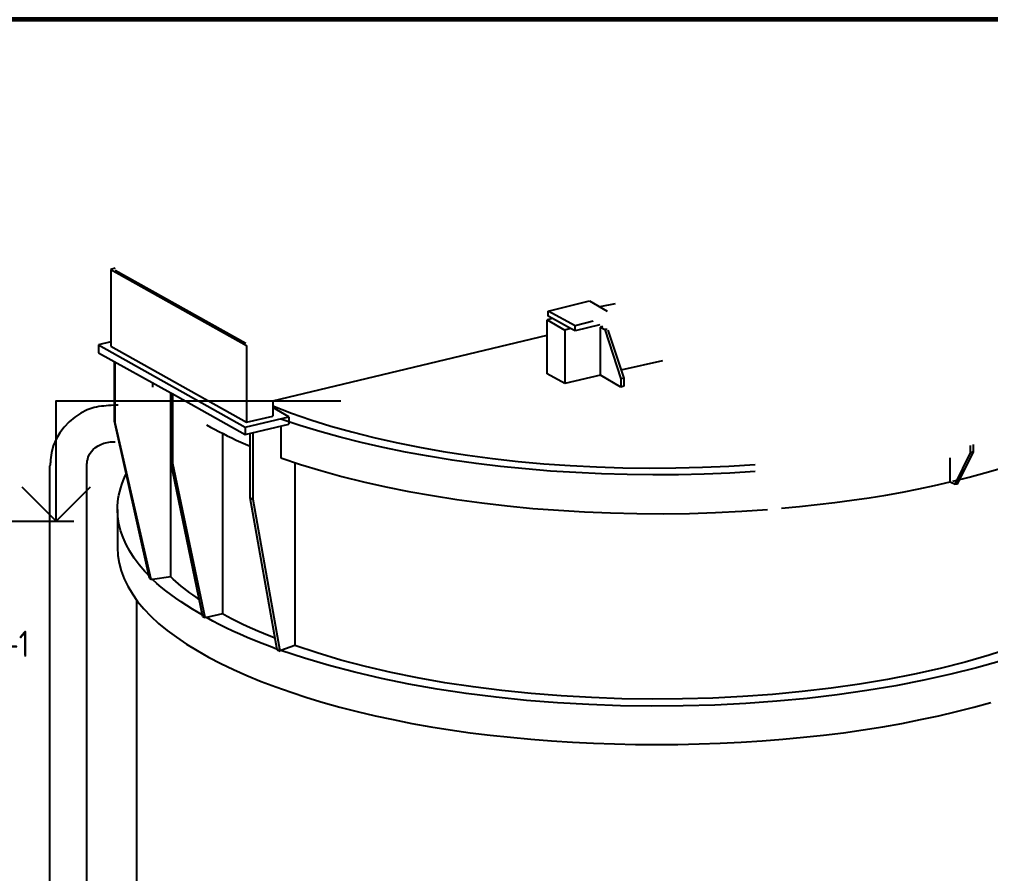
# Model space of a CAD drawing. Header units: metres. Extents: x 20 to 415, y 5 to 292.
# Drawn here: x 146.6 to 229.4, y 219.2 to 292 of the extents above; entities that cross this region are included whole.
import ezdxf

# ---------------------------------------------------------------- set-up
doc = ezdxf.new("R2010")
doc.units = ezdxf.units.M
for name, color, linetype in [('ОБОЗНАЧЕНИЯ', 7, 'Continuous'), ('ОБОРУДОВАНИЕ', 8, 'Continuous'), ('РАМКА', 7, 'Continuous')]:
    doc.layers.add(name, color=color, linetype=linetype)
doc.styles.add('GOST', font='isocpeur.ttf')

msp = doc.modelspace()

# ---------------------------------------------------------------- linework, layer by layer
at = {"layer": 'ОБОЗНАЧЕНИЯ'}
for points in [[(149.754, 249.252), (149.754, 259.509), (173.997, 259.509)], [(146.832, 252.174), (149.754, 249.252), (152.676, 252.174)], [(109.535, 249.252), (151.246, 249.252)]]:
    msp.add_lwpolyline(points, dxfattribs=at)
at = {"layer": 'ОБОРУДОВАНИЕ'}
for points in [[(154.789, 270.823), (154.416, 270.698)], [(154.416, 270.698), (165.978, 264.234)], [(154.416, 270.698), (154.416, 264.171)], [(154.789, 270.636), (165.916, 264.42)], [(191.651, 267.155), (195.195, 268.025)], [(195.195, 268.025), (196.687, 267.155)], [(197.37, 267.777), (196.065, 267.528)], [(192.024, 266.534), (191.589, 266.409)], [(191.589, 261.809), (191.589, 266.409)], [(191.589, 266.409), (193.081, 265.539)], [(191.651, 266.72), (191.651, 267.155)], [(193.951, 265.912), (191.651, 267.155)], [(192.024, 266.534), (191.651, 266.72)], [(193.578, 265.663), (192.024, 266.534)], [(193.578, 265.663), (193.081, 265.539)], [(193.951, 265.477), (193.578, 265.663)], [(195.505, 266.285), (193.951, 265.912)], [(196.065, 265.974), (193.951, 265.477)], [(193.951, 265.477), (193.951, 265.912)], [(196.313, 265.85), (196.127, 265.788)], [(196.127, 265.788), (196.5, 265.601)], [(196.127, 261.685), (196.127, 265.788)], [(196.687, 265.601), (196.5, 265.601)], [(196.5, 265.601), (197.868, 261.374)], [(168.216, 259.509), (191.589, 265.104)], [(193.081, 265.539), (193.081, 261.001)], [(196.749, 265.539), (198.116, 261.436)], [(154.416, 264.544), (153.359, 264.296)], [(153.359, 264.296), (153.359, 263.612)], [(153.359, 264.296), (165.854, 257.271)], [(154.416, 264.171), (165.978, 257.706)], [(165.978, 264.234), (165.978, 257.706)], [(153.359, 263.612), (159.514, 260.193)], [(154.727, 257.769), (154.727, 262.866)], [(154.789, 257.644), (154.789, 262.804)], [(201.411, 262.928), (197.868, 262.12)], [(193.081, 261.001), (191.589, 261.809)], [(196.127, 261.685), (193.081, 261.001)], [(197.868, 260.69), (196.127, 261.685)], [(157.959, 261.063), (157.959, 260.69)], [(198.116, 261.436), (197.868, 261.374)], [(197.868, 261.374), (197.868, 260.69)], [(198.116, 260.752), (197.868, 260.69)], [(198.116, 261.436), (198.116, 260.752)], [(159.514, 260.193), (159.638, 260.131)], [(159.514, 254.288), (159.514, 260.193)], [(159.514, 260.193), (159.638, 260.131)], [(159.638, 260.131), (165.854, 256.65)], [(159.7, 254.163), (159.7, 260.069)], [(155.038, 259.136), (154.833, 259.134), (154.628, 259.129), (154.422, 259.119), (154.217, 259.106), (154.012, 259.09), (153.807, 259.069), (153.602, 259.045), (153.397, 259.017), (153.192, 258.985), (152.986, 258.95), (152.402, 258.744), (151.847, 258.467), (151.327, 258.124), (150.85, 257.723), (150.422, 257.271), (150.051, 256.775), (149.741, 256.24), (149.502, 255.674), (149.338, 255.083), (149.257, 254.474), (149.257, 254.418), (149.256, 254.363), (149.255, 254.308), (149.253, 254.255), (149.249, 254.202), (149.243, 254.152), (149.236, 254.104), (149.225, 254.058), (149.211, 254.016), (149.195, 253.977)], [(159.514, 244.528), (159.514, 259.447)], [(168.216, 259.509), (168.216, 258.204)], [(168.216, 259.074), (169.786, 258.474), (171.433, 257.905), (173.154, 257.367), (174.946, 256.863), (176.803, 256.394), (178.721, 255.959), (180.697, 255.561), (182.725, 255.201), (184.804, 254.88), (186.927, 254.598), (189.105, 254.358), (191.307, 254.159), (193.531, 254.002), (195.771, 253.887), (198.023, 253.814), (200.283, 253.784), (202.545, 253.798), (204.806, 253.854), (207.061, 253.956), (209.305, 254.101)], [(165.854, 257.271), (169.584, 258.142)], [(165.978, 257.706), (168.216, 258.204)], [(169.584, 258.142), (168.216, 258.95)], [(169.584, 258.142), (169.584, 257.52)], [(157.711, 244.404), (154.727, 257.769)], [(154.789, 257.644), (154.727, 257.769)], [(157.835, 244.279), (154.789, 257.644)], [(162.559, 257.458), (162.899, 257.271), (163.246, 257.086), (163.6, 256.9), (163.962, 256.716), (164.331, 256.534), (164.708, 256.353), (165.092, 256.174), (165.484, 255.998), (165.883, 255.825), (166.289, 255.655)], [(165.854, 256.65), (169.584, 257.52)], [(209.305, 253.479), (207.135, 253.351), (204.955, 253.263), (202.767, 253.213), (200.577, 253.203), (198.388, 253.231), (196.205, 253.296), (194.032, 253.398), (191.872, 253.535), (189.731, 253.708), (187.611, 253.915), (185.523, 254.174), (183.475, 254.466), (181.47, 254.792), (179.512, 255.149), (177.603, 255.539), (175.746, 255.96), (173.944, 256.413), (172.201, 256.897), (170.518, 257.411), (168.9, 257.955)], [(168.9, 257.334), (168.9, 254.661)], [(163.927, 256.774), (163.927, 241.358)], [(165.854, 257.271), (165.854, 256.65)], [(166.289, 251.242), (166.289, 256.712)], [(166.538, 251.117), (166.538, 256.774)], [(226.151, 252.671), (227.531, 253.014), (228.873, 253.373), (230.174, 253.747), (231.436, 254.138), (232.655, 254.544), (233.832, 254.968), (234.964, 255.408), (236.052, 255.866), (237.093, 256.342), (238.087, 256.836)], [(152.365, 253.977), (152.367, 254.053), (152.372, 254.132), (152.38, 254.212), (152.391, 254.293), (152.404, 254.373), (152.418, 254.451), (152.435, 254.526), (152.453, 254.598), (152.471, 254.664), (152.489, 254.723), (152.599, 254.956), (152.74, 255.169), (152.908, 255.361), (153.103, 255.531), (153.321, 255.679), (153.559, 255.801), (153.815, 255.899), (154.087, 255.97), (154.371, 256.014), (154.665, 256.028), (154.684, 256.028), (154.702, 256.028), (154.719, 256.028), (154.736, 256.028), (154.751, 256.028), (154.764, 256.028), (154.774, 256.028), (154.782, 256.028), (154.787, 256.028), (154.789, 256.028)], [(227.643, 255.096), (227.643, 255.717)], [(227.892, 255.158), (227.892, 255.779)], [(226.338, 252.423), (227.643, 255.096)], [(226.524, 252.423), (227.892, 255.158)], [(227.892, 255.158), (227.643, 255.096)], [(162.249, 241.109), (159.514, 254.288)], [(159.514, 254.288), (159.7, 254.163)], [(162.435, 241.047), (159.7, 254.163)], [(168.9, 254.661), (170.557, 254.099), (172.283, 253.571), (174.073, 253.077), (175.925, 252.617), (177.836, 252.19), (179.803, 251.796), (181.823, 251.436), (183.893, 251.11), (186.01, 250.817), (188.17, 250.558), (190.346, 250.353), (192.543, 250.185), (194.758, 250.056), (196.984, 249.965), (199.22, 249.913), (201.459, 249.9), (203.697, 249.927), (205.93, 249.993), (208.153, 250.1), (210.362, 250.247)], [(170.081, 254.288), (170.081, 238.685)], [(225.903, 252.609), (225.903, 254.661)], [(149.195, 253.977), (149.195, 189.142)], [(152.365, 187.401), (152.365, 253.977)], [(154.976, 250.247), (154.983, 250.562), (155.006, 250.874), (155.043, 251.183), (155.095, 251.49), (155.162, 251.794), (155.244, 252.096), (155.341, 252.397), (155.453, 252.696), (155.58, 252.995), (155.722, 253.293)], [(211.543, 250.371), (213.067, 250.511), (214.576, 250.67), (216.071, 250.847), (217.547, 251.043), (219.003, 251.257), (220.436, 251.49), (221.845, 251.742), (223.228, 252.012), (224.581, 252.301), (225.903, 252.609)], [(225.903, 252.609), (226.338, 252.423)], [(226.524, 252.423), (226.338, 252.423)], [(168.589, 238.312), (166.289, 251.242)], [(166.289, 251.242), (166.538, 251.117)], [(168.838, 238.188), (166.538, 251.117)], [(157.835, 244.404), (157.302, 244.967), (156.822, 245.537), (156.395, 246.113), (156.023, 246.693), (155.706, 247.279), (155.445, 247.868), (155.241, 248.461), (155.094, 249.055), (155.006, 249.65), (154.976, 250.247)], [(154.976, 250.247), (154.976, 247.015)], [(154.976, 247.015), (155.011, 246.345), (155.117, 245.68), (155.293, 245.019), (155.539, 244.363), (155.854, 243.713), (156.238, 243.067), (156.691, 242.428), (157.212, 241.795), (157.8, 241.169), (158.457, 240.55), (159.195, 239.957), (159.993, 239.373), (160.85, 238.798), (161.765, 238.234), (162.738, 237.683), (163.769, 237.144), (164.858, 236.619), (166.004, 236.11), (167.206, 235.617), (168.465, 235.142), (169.758, 234.685), (171.102, 234.247), (172.492, 233.829), (173.927, 233.43), (175.404, 233.052), (176.92, 232.694), (178.472, 232.357), (180.058, 232.04), (181.676, 231.746), (183.322, 231.474), (185.011, 231.243), (186.721, 231.035), (188.449, 230.849), (190.194, 230.688), (191.955, 230.55), (193.728, 230.436), (195.512, 230.347), (197.306, 230.282), (199.107, 230.244), (200.913, 230.231), (202.722, 230.244), (204.528, 230.282), (206.327, 230.347), (208.117, 230.436), (209.896, 230.55), (211.659, 230.688), (213.406, 230.849), (215.13, 231.035), (216.831, 231.243), (218.505, 231.474), (220.167, 231.746), (221.794, 232.04), (223.385, 232.357), (224.939, 232.694), (226.455, 233.052), (227.931, 233.43), (229.368, 233.829)], [(157.835, 244.279), (157.711, 244.404)], [(157.959, 244.279), (157.835, 244.279)], [(159.514, 244.528), (157.959, 244.279)], [(162.373, 241.171), (161.858, 241.472), (161.359, 241.775), (160.876, 242.082), (160.407, 242.391), (159.957, 242.702), (159.522, 243.016), (159.105, 243.33), (158.705, 243.646), (158.323, 243.962), (157.959, 244.279)], [(161.938, 242.601), (161.662, 242.788), (161.393, 242.975), (161.132, 243.162), (160.879, 243.351), (160.632, 243.542), (160.394, 243.734), (160.162, 243.928), (159.939, 244.125), (159.722, 244.325), (159.514, 244.528)], [(156.592, 242.601), (156.592, 185.039)], [(162.249, 241.109), (162.435, 241.047)], [(162.559, 241.047), (162.435, 241.047)], [(163.927, 241.358), (162.559, 241.047)], [(168.651, 238.312), (167.969, 238.573), (167.302, 238.835), (166.65, 239.099), (166.015, 239.364), (165.396, 239.633), (164.794, 239.905), (164.208, 240.182), (163.64, 240.465), (163.091, 240.752), (162.559, 241.047)], [(168.403, 239.306), (167.905, 239.495), (167.418, 239.687), (166.943, 239.883), (166.478, 240.082), (166.025, 240.286), (165.583, 240.493), (165.152, 240.703), (164.733, 240.918), (164.324, 241.136), (163.927, 241.358)], [(168.589, 238.312), (168.838, 238.188)], [(170.081, 238.685), (168.9, 238.25)], [(231.178, 238.46), (229.236, 237.838), (227.199, 237.258), (225.071, 236.722), (222.858, 236.232), (220.564, 235.787), (218.195, 235.39), (215.766, 235.043), (213.295, 234.75), (210.788, 234.51), (208.252, 234.324), (205.693, 234.194), (203.116, 234.119), (200.529, 234.102), (197.939, 234.141), (195.351, 234.239), (192.77, 234.396), (190.219, 234.591), (187.713, 234.842), (185.261, 235.146), (182.868, 235.503), (180.54, 235.911), (178.283, 236.369), (176.102, 236.877), (174.004, 237.434), (171.996, 238.036), (170.081, 238.685)], [(168.9, 238.25), (168.838, 238.188)], [(230.278, 237.372), (228.164, 236.773), (225.956, 236.219), (223.659, 235.71), (221.277, 235.247), (218.816, 234.831), (216.294, 234.469), (213.73, 234.166), (211.13, 233.921), (208.5, 233.734), (205.848, 233.603), (203.178, 233.528), (200.498, 233.509), (197.815, 233.544), (195.133, 233.633), (192.459, 233.774), (189.816, 233.989), (187.222, 234.258), (184.684, 234.58), (182.206, 234.956), (179.794, 235.383), (177.453, 235.86), (175.187, 236.386), (173.003, 236.961), (170.906, 237.583), (168.9, 238.25)]]:
    msp.add_lwpolyline(points, dxfattribs=at)
at = {"layer": 'РАМКА', "lineweight": 60}
msp.add_lwpolyline([(20, 5), (415, 5), (415, 292), (20, 292), (20, 5)], dxfattribs=at)

# ---------------------------------------------------------------- texts
at = {"layer": 'ОБОЗНАЧЕНИЯ', "style": 'GOST', "width": 0.8}
msp.add_text('Воздушный клапан МО2-1', height=2.24, dxfattribs=at).set_placement((118.37, 237.695))

doc.saveas('drawing.dxf')
